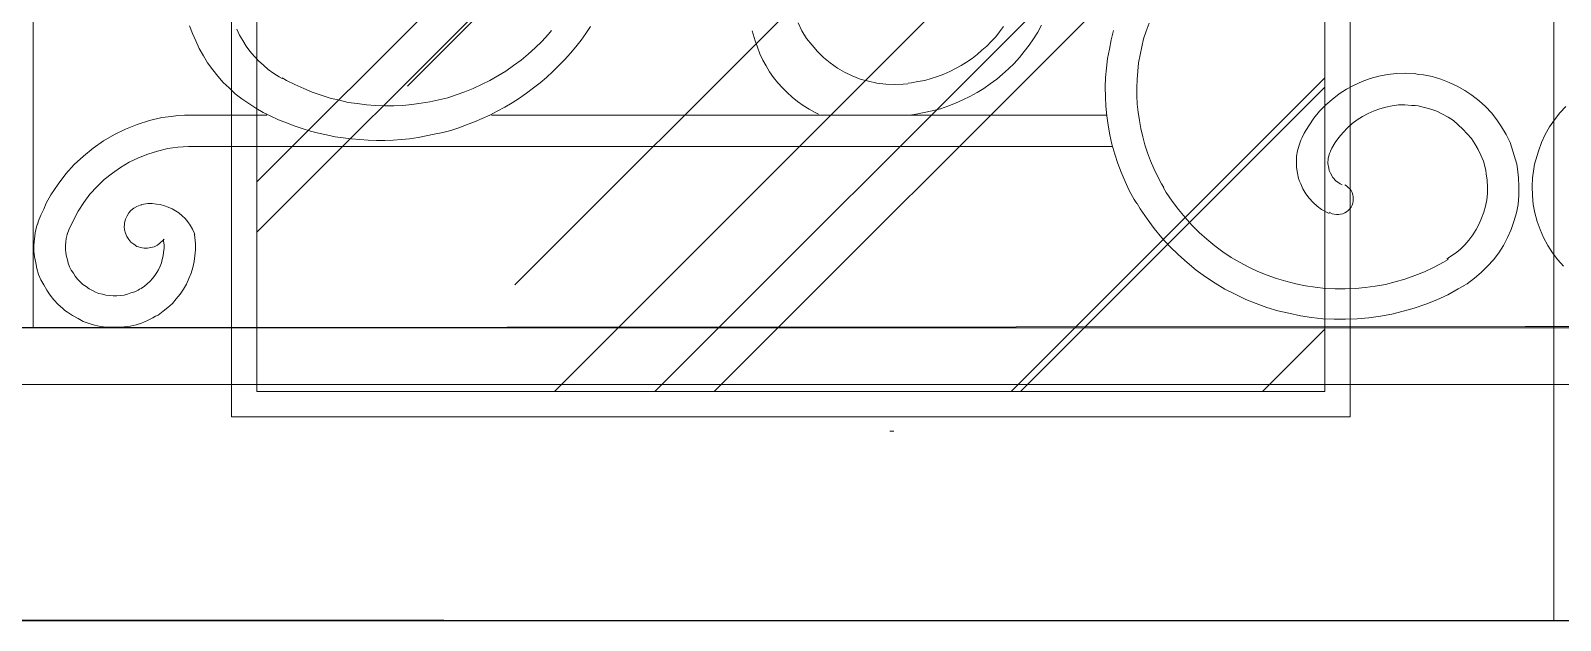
# Model space of a CAD drawing. Header units: millimetres. Extents: x -9564 to 494436, y -140371 to 4257.
# Drawn here: x 129635 to 130236, y -9649 to -9417 of the extents above; entities that cross this region are included whole.
import ezdxf

# ---------------------------------------------------------------- set-up
doc = ezdxf.new("R2010")
doc.units = ezdxf.units.MM
doc.header["$MEASUREMENT"] = 0
doc.linetypes.add('HIDDEN2', pattern=[0.1875, 0.125, -0.0625])
doc.linetypes.add('SLD-Solid', pattern=[0])
for name, color, linetype, lineweight in [('0.05', 252, 'Continuous', 5), ('09-Arsiran', 8, 'Continuous', 5), ('AS', 8, 'HIDDEN2', 5), ('DOOR OPENING', 4, 'SLD-Solid', 5)]:
    doc.layers.add(name, color=color, linetype=linetype, lineweight=lineweight)

# ---------------------------------------------------------------- blocks, each defined once
blk = doc.blocks.new('j1')
at = {"layer": '09-Arsiran'}
h = blk.add_hatch(dxfattribs=at)
h.set_pattern_fill('AR-RROOF', color=256, scale=0.005, angle=45)
h.set_pattern_definition([(45, (0.02591, 0), (0.107763073, 0.287368196), [1.905, -0.254, 0.635, -0.127]), (45, (0.10044, 0.16434), (-0.20923997, 0.029634845), [0.381, -0.04191, 0.762, -0.09525]), (45, (-0.005524, 0.12123), (0.406805602, 0.527141034), [1.016, -0.1778, 0.508, -0.127])])
h.paths.add_polyline_path([(343.988, 201.51922), (343.93007, 201.51922), (343.5702, 201.51922), (343.5702, 200.72589), (343.988, 200.72589)])
h.paths.add_polyline_path([(343.5702, 199.91256), (343.988, 199.91256), (343.988, 200.70589), (343.5702, 200.70589)])
h.paths.add_polyline_path([(343.5702, 199.89256), (343.5702, 199.04853), (343.93007, 199.04853), (343.988, 199.04853), (343.988, 199.89256)])
h.paths.add_polyline_path([(342.9704, 199.04853), (343.22033, 199.04853), (343.3902, 199.04853), (343.3902, 199.89256), (343.22033, 199.89256), (342.9704, 199.89256)])
h.paths.add_polyline_path([(343.3902, 200.70589), (343.22033, 200.70589), (342.9704, 200.70589), (342.9704, 199.91256), (343.22033, 199.91256), (343.3902, 199.91256)])
h.paths.add_polyline_path([(342.9704, 200.72589), (343.22033, 200.72589), (343.3902, 200.72589), (343.3902, 201.51922), (343.22033, 201.51922), (342.9704, 201.51922)])
at = {"layer": 'DOOR OPENING'}
blk.add_line((343.4802, 201.60922), (343.4802, 198.95853), dxfattribs=at)
for points in [[(342.9604, 201.52922), (342.9604, 199.03853), (343.4002, 199.03853), (343.4002, 201.52922)], [(343.3902, 200.70589), (343.3902, 199.04853), (343.22033, 199.04853), (342.9704, 199.04853), (342.9704, 200.70589), (343.22033, 200.70589)]]:
    blk.add_lwpolyline(points, close=True, dxfattribs=at)
blk = doc.blocks.new('DRHRH')
at = {"layer": '0.05'}
for p, q in [((672.788, -35.3462), (672.788, -30.7508)), ((673.6124, -33.7534), (673.628, -33.7935)), ((673.628, -33.7935), (673.646, -33.8338)), ((673.8627, -33.7712), (673.876, -33.8025)), ((673.876, -33.8025), (673.8939, -33.8315)), ((675.4712, -33.836), (675.5069, -33.798)), ((675.5069, -33.798), (675.5225, -33.7779)), ((675.6789, -33.8292), (675.7035, -33.7935)), ((675.7035, -33.7935), (675.7281, -33.7578)), ((676.5815, -33.7801), (676.5859, -33.798)), ((676.5859, -33.798), (676.5972, -33.8338)), ((676.8227, -33.7377), (676.8429, -33.7801)), ((676.8429, -33.7801), (676.8674, -33.8204)), ((677.866, -33.8114), (677.8861, -33.7847)), ((677.8861, -33.7847), (677.9063, -33.7578)), ((678.0648, -33.8225), (678.0873, -33.7868)), ((678.0873, -33.7868), (678.1073, -33.7511)), ((678.4871, -33.7779), (678.4737, -33.8271)), ((678.6591, -33.7824), (678.6457, -33.8225)), ((678.6748, -33.74), (678.6591, -33.7824)), ((673.646, -33.8338), (673.6638, -33.874)), ((673.6638, -33.874), (673.6861, -33.9119)), ((673.8939, -33.8315), (673.9118, -33.8605)), ((673.9118, -33.8605), (673.9318, -33.8874)), ((673.9318, -33.8874), (673.9543, -33.9142)), ((675.3996, -33.903), (675.4354, -33.8695)), ((675.4354, -33.8695), (675.4712, -33.836)), ((675.6231, -33.8985), (675.6499, -33.8651)), ((675.6499, -33.8651), (675.6789, -33.8292)), ((676.5972, -33.8338), (676.6083, -33.8672)), ((676.6083, -33.8672), (676.6217, -33.9008)), ((676.8674, -33.8204), (676.8965, -33.8561)), ((676.8965, -33.8561), (676.9255, -33.8897)), ((676.9255, -33.8897), (676.9567, -33.9208)), ((677.7677, -33.9052), (677.7923, -33.8829)), ((677.7923, -33.8829), (677.8191, -33.8605)), ((677.8191, -33.8605), (677.8414, -33.836)), ((677.8414, -33.836), (677.866, -33.8114)), ((677.9911, -33.9208), (678.0157, -33.8897)), ((678.0157, -33.8897), (678.0425, -33.8561)), ((678.0425, -33.8561), (678.0648, -33.8225)), ((678.4648, -33.8762), (678.4558, -33.9254)), ((678.4737, -33.8271), (678.4648, -33.8762)), ((678.6368, -33.8651), (678.6278, -33.9075)), ((678.6457, -33.8225), (678.6368, -33.8651)), ((673.6861, -33.9119), (673.7084, -33.9499)), ((673.7084, -33.9499), (673.7353, -33.9857)), ((673.9543, -33.9142), (673.9766, -33.9388)), ((673.9766, -33.9388), (674.0034, -33.9611)), ((674.0034, -33.9611), (674.028, -33.9834)), ((675.2812, -33.9924), (675.3215, -33.9634)), ((675.3215, -33.9634), (675.3617, -33.9342)), ((675.3617, -33.9342), (675.3996, -33.903)), ((675.5292, -33.9947), (675.5605, -33.9634)), ((675.5605, -33.9634), (675.5918, -33.9321)), ((675.5918, -33.9321), (675.6231, -33.8985)), ((676.6217, -33.9008), (676.6373, -33.9342)), ((676.6373, -33.9342), (676.6552, -33.9655)), ((676.6552, -33.9655), (676.673, -33.9968)), ((676.9567, -33.9208), (676.9926, -33.9499)), ((676.9926, -33.9499), (677.0305, -33.9767)), ((677.6538, -33.9789), (677.6828, -33.9634)), ((677.6828, -33.9634), (677.7119, -33.9455)), ((677.7119, -33.9455), (677.741, -33.9254)), ((677.741, -33.9254), (677.7677, -33.9052)), ((677.9331, -33.9812), (677.9621, -33.9521)), ((677.9621, -33.9521), (677.9911, -33.9208)), ((678.4558, -33.9254), (678.4491, -33.9767)), ((678.619, -33.9499), (678.6144, -33.9924)), ((678.6278, -33.9075), (678.619, -33.9499)), ((673.7353, -33.9857), (673.7621, -34.0192)), ((673.7621, -34.0192), (673.7911, -34.0527)), ((673.7911, -34.0527), (673.8224, -34.0817)), ((674.028, -33.9834), (674.057, -34.0058)), ((674.057, -34.0058), (674.086, -34.0237)), ((674.086, -34.0237), (674.1017, -34.0325)), ((674.1017, -34.0281), (674.124, -34.0415)), ((674.124, -34.0415), (674.1687, -34.0638)), ((675.1539, -34.0638), (675.1964, -34.0415)), ((675.1964, -34.0415), (675.2388, -34.0169)), ((675.2388, -34.0169), (675.2812, -33.9924)), ((675.4622, -34.0549), (675.4958, -34.0259)), ((675.4958, -34.0259), (675.5292, -33.9947)), ((676.673, -33.9968), (676.6932, -34.0259)), ((676.6932, -34.0259), (676.7155, -34.0549)), ((677.0305, -33.9767), (677.0684, -33.9991)), ((677.0684, -33.9991), (677.1087, -34.0169)), ((677.1087, -34.0169), (677.1512, -34.0348)), ((677.1512, -34.0348), (677.1936, -34.0459)), ((677.1936, -34.0459), (677.2383, -34.0571)), ((677.4214, -34.0549), (677.455, -34.0482)), ((677.455, -34.0482), (677.4907, -34.0415)), ((677.4907, -34.0415), (677.5243, -34.0325)), ((677.5243, -34.0325), (677.5577, -34.0214)), ((677.5577, -34.0214), (677.5913, -34.008)), ((677.5913, -34.008), (677.6226, -33.9947)), ((677.6226, -33.9947), (677.6538, -33.9789)), ((677.837, -34.0594), (677.8705, -34.0348)), ((677.8705, -34.0348), (677.9018, -34.008)), ((677.9018, -34.008), (677.9331, -33.9812)), ((678.4447, -34.0259), (678.4424, -34.0772)), ((678.4491, -33.9767), (678.4447, -34.0259)), ((678.6122, -34.0371), (678.61, -34.0795)), ((678.6144, -33.9924), (678.6122, -34.0371)), ((679.7985, -34.0482), (679.7561, -34.0661)), ((679.8409, -34.0325), (679.7985, -34.0482)), ((679.8856, -34.0192), (679.8409, -34.0325)), ((679.9325, -34.0102), (679.8856, -34.0192)), ((679.9795, -34.0058), (679.9325, -34.0102)), ((680.0263, -34.0035), (679.9795, -34.0058)), ((680.0733, -34.0058), (680.0263, -34.0035)), ((680.0979, -34.0102), (680.0733, -34.0058)), ((680.1225, -34.0125), (680.0979, -34.0102)), ((680.167, -34.0214), (680.1225, -34.0125)), ((680.214, -34.0348), (680.167, -34.0214)), ((680.2565, -34.0527), (680.214, -34.0348)), ((680.2989, -34.0728), (680.2565, -34.0527)), ((673.8224, -34.0817), (673.8537, -34.113)), ((673.8537, -34.113), (673.8894, -34.1398)), ((674.1687, -34.0638), (674.2156, -34.0839)), ((674.2156, -34.0839), (674.2603, -34.1041)), ((674.2603, -34.1041), (674.3073, -34.1197)), ((674.3073, -34.1197), (674.3541, -34.1354)), ((674.9282, -34.1442), (674.9752, -34.1331)), ((674.9752, -34.1331), (675.0198, -34.1175)), ((675.0198, -34.1175), (675.0645, -34.1018)), ((675.0645, -34.1018), (675.1092, -34.0839)), ((675.1092, -34.0839), (675.1539, -34.0638)), ((675.3528, -34.1354), (675.3728, -34.1219)), ((675.3728, -34.1219), (675.3908, -34.1085)), ((675.3908, -34.1085), (675.4265, -34.0817)), ((675.4265, -34.0817), (675.4622, -34.0549)), ((676.7155, -34.0549), (676.74, -34.0817)), ((676.74, -34.0817), (676.7646, -34.1064)), ((676.7646, -34.1064), (676.7915, -34.1309)), ((676.7915, -34.1309), (676.8205, -34.1532)), ((677.2383, -34.0571), (677.2852, -34.0617)), ((677.2852, -34.0617), (677.3299, -34.0638)), ((677.3299, -34.0638), (677.3769, -34.0617)), ((677.3769, -34.0617), (677.4014, -34.0594)), ((677.4036, -34.0571), (677.4214, -34.0549)), ((677.6918, -34.1442), (677.7297, -34.1264)), ((677.7297, -34.1264), (677.7677, -34.1064)), ((677.7677, -34.1064), (677.8035, -34.0839)), ((677.8035, -34.0839), (677.837, -34.0594)), ((678.4424, -34.0772), (678.4447, -34.1287)), ((678.4447, -34.1287), (678.447, -34.1778)), ((678.61, -34.0795), (678.61, -34.1219)), ((678.61, -34.1219), (678.6122, -34.1667)), ((679.6779, -34.113), (679.6399, -34.1421)), ((679.7158, -34.0884), (679.6779, -34.113)), ((679.7561, -34.0661), (679.7158, -34.0884)), ((680.3392, -34.0951), (680.2989, -34.0728)), ((680.3772, -34.1197), (680.3392, -34.0951)), ((680.415, -34.1488), (680.3772, -34.1197)), ((673.8894, -34.1398), (673.9251, -34.1644)), ((673.9251, -34.1644), (673.9631, -34.1889)), ((673.9631, -34.1889), (674.0011, -34.2114)), ((674.0011, -34.2114), (674.0213, -34.2202)), ((674.3541, -34.1354), (674.4033, -34.1465)), ((674.4033, -34.1465), (674.4502, -34.1577)), ((674.4502, -34.1577), (674.4971, -34.1644)), ((674.4971, -34.1644), (674.5462, -34.1711)), ((674.5462, -34.1711), (674.5931, -34.1734)), ((674.5931, -34.1734), (674.6424, -34.1755)), ((674.6424, -34.1755), (674.6915, -34.1755)), ((674.6915, -34.1755), (674.7384, -34.1734)), ((674.7384, -34.1734), (674.7852, -34.1688)), ((674.7852, -34.1688), (674.8344, -34.1621)), ((674.8344, -34.1621), (674.8814, -34.1555)), ((674.8814, -34.1555), (674.9282, -34.1442)), ((675.1964, -34.2247), (675.2365, -34.2046)), ((675.2365, -34.2046), (675.2768, -34.1822)), ((675.2768, -34.1822), (675.3148, -34.1599)), ((675.3148, -34.1599), (675.3528, -34.1354)), ((676.8205, -34.1532), (676.8496, -34.1734)), ((676.8496, -34.1734), (676.8809, -34.1934)), ((676.8809, -34.1934), (676.9122, -34.2114)), ((676.9122, -34.2114), (676.93, -34.2202)), ((677.446, -34.2202), (677.4884, -34.2114)), ((677.4884, -34.2114), (677.531, -34.2024)), ((677.531, -34.2024), (677.5734, -34.1912)), ((677.5734, -34.1912), (677.6136, -34.1778)), ((677.6136, -34.1778), (677.6538, -34.1621)), ((677.6538, -34.1621), (677.6918, -34.1442)), ((678.447, -34.1778), (678.4514, -34.2292)), ((678.6122, -34.1667), (678.6167, -34.2091)), ((678.6167, -34.2091), (678.6234, -34.2538)), ((679.5729, -34.2046), (679.5438, -34.2404)), ((679.6063, -34.1711), (679.5729, -34.2046)), ((679.6399, -34.1421), (679.6063, -34.1711)), ((679.8611, -34.2024), (679.8298, -34.2158)), ((679.8923, -34.1912), (679.8611, -34.2024)), ((679.9236, -34.1822), (679.8923, -34.1912)), ((679.9571, -34.1755), (679.9236, -34.1822)), ((679.9906, -34.1711), (679.9571, -34.1755)), ((680.0242, -34.1711), (679.9906, -34.1711)), ((680.0599, -34.1734), (680.0242, -34.1711)), ((680.0778, -34.1734), (680.0599, -34.1734)), ((680.0933, -34.1755), (680.0778, -34.1734)), ((680.1269, -34.1845), (680.0933, -34.1755)), ((680.1605, -34.1934), (680.1269, -34.1845)), ((680.1917, -34.2046), (680.1605, -34.1934)), ((680.2229, -34.2202), (680.1917, -34.2046)), ((680.4486, -34.1801), (680.415, -34.1488)), ((680.4799, -34.2135), (680.4486, -34.1801)), ((680.5089, -34.2492), (680.4799, -34.2135)), ((680.8417, -34.2135), (680.8127, -34.2492)), ((680.873, -34.1801), (680.8417, -34.2135)), ((673.3376, -34.2738), (673.2751, -34.2984)), ((673.4024, -34.2538), (673.3376, -34.2738)), ((673.4672, -34.2381), (673.4024, -34.2538)), ((673.5186, -34.2314), (673.4672, -34.2381)), ((673.5521, -34.2269), (673.5186, -34.2314)), ((673.5856, -34.2247), (673.5521, -34.2269)), ((673.6214, -34.2247), (673.5856, -34.2247)), ((674.0213, -34.2247), (673.6191, -34.2247)), ((673.637, -34.2247), (673.6214, -34.2247)), ((674.019, -34.2202), (674.0391, -34.2292)), ((674.0391, -34.2292), (674.0816, -34.2492)), ((674.0816, -34.2492), (674.124, -34.2649)), ((674.124, -34.2649), (674.1643, -34.2805)), ((674.1643, -34.2805), (674.2067, -34.2962)), ((674.9908, -34.3051), (675.0332, -34.2918)), ((675.0332, -34.2918), (675.0735, -34.2761)), ((675.0735, -34.2761), (675.1159, -34.2605)), ((675.1159, -34.2605), (675.1561, -34.2425)), ((675.1561, -34.2425), (675.1964, -34.2247)), ((678.4491, -34.2247), (675.2054, -34.2247)), ((677.4237, -34.2225), (677.446, -34.2202)), ((678.4514, -34.2292), (678.4581, -34.2784)), ((678.4581, -34.2784), (678.467, -34.3297)), ((678.6234, -34.2538), (678.6301, -34.2962)), ((679.5171, -34.2805), (679.4925, -34.3208)), ((679.5438, -34.2404), (679.5171, -34.2805)), ((679.7203, -34.2918), (679.6979, -34.3164)), ((679.7449, -34.2694), (679.7203, -34.2918)), ((679.7716, -34.2492), (679.7449, -34.2694)), ((679.8008, -34.2314), (679.7716, -34.2492)), ((679.8298, -34.2158), (679.8008, -34.2314)), ((680.252, -34.2359), (680.2229, -34.2202)), ((680.281, -34.2538), (680.252, -34.2359)), ((680.3056, -34.2761), (680.281, -34.2538)), ((680.3302, -34.2984), (680.3056, -34.2761)), ((680.5335, -34.2872), (680.5089, -34.2492)), ((680.558, -34.3275), (680.5335, -34.2872)), ((680.7859, -34.2872), (680.7636, -34.3275)), ((680.8127, -34.2492), (680.7859, -34.2872)), ((673.1589, -34.3609), (673.1053, -34.3989)), ((673.217, -34.3275), (673.1589, -34.3609)), ((673.2751, -34.2984), (673.217, -34.3275)), ((674.2067, -34.2962), (674.2514, -34.3096)), ((674.2514, -34.3096), (674.2938, -34.3208)), ((674.2938, -34.3208), (674.3363, -34.3297)), ((674.3363, -34.3297), (674.381, -34.3386)), ((674.381, -34.3386), (674.4234, -34.3454)), ((674.4234, -34.3454), (674.4681, -34.3498)), ((674.4681, -34.3498), (674.5105, -34.3542)), ((674.5105, -34.3542), (674.5552, -34.3565)), ((674.5552, -34.3565), (674.5998, -34.3588)), ((674.5998, -34.3588), (674.6424, -34.3588)), ((674.6424, -34.3588), (674.687, -34.3565)), ((674.687, -34.3565), (674.7317, -34.3542)), ((674.7317, -34.3542), (674.7741, -34.3498)), ((674.7741, -34.3498), (674.8188, -34.3431)), ((674.8188, -34.3431), (674.8612, -34.3342)), ((674.8612, -34.3342), (674.9037, -34.3252)), ((674.9037, -34.3252), (674.9484, -34.3164)), ((674.9484, -34.3164), (674.9908, -34.3051)), ((678.467, -34.3297), (678.4781, -34.3788)), ((678.6301, -34.2962), (678.6412, -34.3386)), ((678.6412, -34.3386), (678.6524, -34.3811)), ((679.4745, -34.3565), (679.4656, -34.3834)), ((679.4812, -34.3431), (679.4745, -34.3565)), ((679.4925, -34.3208), (679.4812, -34.3431)), ((679.6555, -34.3699), (679.6376, -34.3989)), ((679.6756, -34.3431), (679.6555, -34.3699)), ((679.6979, -34.3164), (679.6756, -34.3431)), ((680.3526, -34.3229), (680.3302, -34.2984)), ((680.3749, -34.3476), (680.3526, -34.3229)), ((680.3927, -34.3766), (680.3749, -34.3476)), ((680.5782, -34.3699), (680.558, -34.3275)), ((680.5939, -34.4146), (680.5782, -34.3699)), ((680.7435, -34.3699), (680.7279, -34.4146)), ((680.7636, -34.3275), (680.7435, -34.3699)), ((673.0539, -34.4414), (673.0047, -34.4861)), ((673.1053, -34.3989), (673.0539, -34.4414)), ((673.3443, -34.4504), (673.2952, -34.4726)), ((673.3934, -34.4302), (673.3443, -34.4504)), ((673.4449, -34.4146), (673.3934, -34.4302)), ((673.4984, -34.4012), (673.4449, -34.4146)), ((673.5521, -34.3945), (673.4984, -34.4012)), ((673.608, -34.3901), (673.5521, -34.3945)), ((673.6347, -34.3901), (673.608, -34.3901)), ((678.4804, -34.3901), (673.6191, -34.3901)), ((678.4781, -34.3788), (678.4938, -34.4302)), ((678.4938, -34.4302), (678.5094, -34.4794)), ((678.6524, -34.3811), (678.6658, -34.4235)), ((678.6658, -34.4235), (678.6815, -34.4659)), ((679.4566, -34.4124), (679.4522, -34.4414)), ((679.4522, -34.4414), (679.4522, -34.4705)), ((679.4656, -34.3834), (679.4566, -34.4124)), ((679.6198, -34.4526), (679.6175, -34.4794)), ((679.6265, -34.4281), (679.6198, -34.4526)), ((679.6309, -34.4168), (679.6265, -34.4281)), ((679.6376, -34.3989), (679.6309, -34.4146)), ((680.4106, -34.4056), (680.3927, -34.3766)), ((680.424, -34.4369), (680.4106, -34.4056)), ((680.4375, -34.4682), (680.424, -34.4369)), ((680.6072, -34.4615), (680.5939, -34.4146)), ((680.7279, -34.4146), (680.7144, -34.4615)), ((672.96, -34.5352), (672.9199, -34.5889)), ((673.0047, -34.4861), (672.96, -34.5352)), ((673.2059, -34.5308), (673.1634, -34.5642)), ((673.2483, -34.5018), (673.2059, -34.5308)), ((673.2952, -34.4726), (673.2483, -34.5018)), ((678.5094, -34.4794), (678.5274, -34.5264)), ((678.5274, -34.5264), (678.5474, -34.5755)), ((678.6815, -34.4659), (678.6994, -34.5062)), ((678.6994, -34.5062), (678.7194, -34.5464)), ((679.4522, -34.4705), (679.4522, -34.5018)), ((679.4522, -34.5018), (679.4566, -34.5308)), ((679.4566, -34.5308), (679.4634, -34.5598)), ((679.6175, -34.4794), (679.6221, -34.5039)), ((679.6221, -34.5039), (679.6242, -34.5174)), ((679.6242, -34.5174), (679.6309, -34.5308)), ((679.6309, -34.5308), (679.6443, -34.5531)), ((680.4463, -34.5018), (680.4375, -34.4682)), ((680.4509, -34.5174), (680.4463, -34.5018)), ((680.453, -34.5352), (680.4509, -34.5174)), ((680.4576, -34.5688), (680.453, -34.5352)), ((680.6139, -34.4838), (680.6072, -34.4615)), ((680.6184, -34.5085), (680.6139, -34.4838)), ((680.6229, -34.5554), (680.6184, -34.5085)), ((680.7033, -34.5085), (680.6966, -34.5554)), ((680.7077, -34.4838), (680.7033, -34.5085)), ((680.7144, -34.4615), (680.7077, -34.4838)), ((672.9199, -34.5889), (672.8819, -34.6446)), ((673.1254, -34.6022), (673.0874, -34.6425)), ((673.1634, -34.5642), (673.1254, -34.6022)), ((678.5474, -34.5755), (678.5698, -34.6224)), ((678.7194, -34.5464), (678.7395, -34.5866)), ((678.7395, -34.5866), (678.753, -34.6068)), ((678.7507, -34.6089), (678.7641, -34.6335)), ((679.4634, -34.5598), (679.4679, -34.5732)), ((679.4679, -34.5732), (679.4745, -34.5866)), ((679.4745, -34.5866), (679.4858, -34.6135)), ((679.4858, -34.6135), (679.5014, -34.6402)), ((679.6443, -34.5531), (679.6599, -34.5709)), ((679.6599, -34.5709), (679.6823, -34.5866)), ((679.6823, -34.5866), (679.6935, -34.5934)), ((679.7158, -34.5978), (679.7069, -34.5934)), ((679.7248, -34.6068), (679.7158, -34.5978)), ((679.7338, -34.6135), (679.7248, -34.6068)), ((679.7403, -34.6224), (679.7338, -34.6135)), ((680.4597, -34.6045), (680.4576, -34.5688)), ((680.4597, -34.6381), (680.4597, -34.6045)), ((680.625, -34.6022), (680.6229, -34.5554)), ((680.625, -34.6492), (680.625, -34.6022)), ((680.6966, -34.5554), (680.6943, -34.6022)), ((680.6943, -34.6022), (680.6966, -34.6492)), ((672.8573, -34.6894), (672.8439, -34.7206)), ((672.8819, -34.6446), (672.8573, -34.6894)), ((673.0562, -34.6849), (673.0249, -34.7318)), ((673.0874, -34.6425), (673.0562, -34.6849)), ((673.3711, -34.6939), (673.36, -34.6961)), ((673.3934, -34.6916), (673.3711, -34.6939)), ((673.4159, -34.6916), (673.3934, -34.6916)), ((673.4381, -34.6939), (673.4159, -34.6916)), ((673.4583, -34.6961), (673.4381, -34.6939)), ((673.4806, -34.7028), (673.4583, -34.6961)), ((678.5698, -34.6224), (678.5965, -34.6693)), ((678.5965, -34.6693), (678.61, -34.6916)), ((678.6122, -34.6916), (678.6278, -34.7185)), ((678.7641, -34.6335), (678.7954, -34.6782)), ((678.7954, -34.6782), (678.8289, -34.7229)), ((679.5014, -34.6402), (679.5192, -34.6626)), ((679.5192, -34.6626), (679.5393, -34.6849)), ((679.5393, -34.6849), (679.5616, -34.7051)), ((679.7449, -34.6335), (679.7403, -34.6224)), ((679.7493, -34.6446), (679.7449, -34.6335)), ((679.7449, -34.7005), (679.7493, -34.6894)), ((679.7516, -34.6559), (679.7493, -34.6446)), ((679.7493, -34.6894), (679.7516, -34.6782)), ((679.7516, -34.6671), (679.7516, -34.6559)), ((679.7516, -34.6782), (679.7516, -34.6671)), ((680.4486, -34.7051), (680.4553, -34.6715)), ((680.4553, -34.6715), (680.4597, -34.6381)), ((680.6117, -34.7408), (680.6206, -34.6961)), ((680.6206, -34.6961), (680.625, -34.6492)), ((680.6966, -34.6492), (680.701, -34.6961)), ((680.701, -34.6961), (680.71, -34.7408)), ((672.8283, -34.7519), (672.8172, -34.7832)), ((672.8439, -34.7206), (672.8283, -34.7519)), ((673.0003, -34.7788), (672.9757, -34.8302)), ((673.0249, -34.7318), (673.0003, -34.7788)), ((673.2751, -34.7743), (673.2706, -34.7922)), ((673.284, -34.7564), (673.2751, -34.7743)), ((673.293, -34.7408), (673.284, -34.7564)), ((673.3041, -34.7274), (673.293, -34.7408)), ((673.3197, -34.7162), (673.3041, -34.7274)), ((673.3354, -34.7072), (673.3197, -34.7162)), ((673.3533, -34.7005), (673.3354, -34.7072)), ((673.3622, -34.6983), (673.3533, -34.7005)), ((673.5007, -34.7095), (673.4806, -34.7028)), ((673.5209, -34.7185), (673.5007, -34.7095)), ((673.5387, -34.7296), (673.5209, -34.7185)), ((673.5566, -34.7408), (673.5387, -34.7296)), ((673.5744, -34.7564), (673.5566, -34.7408)), ((673.5901, -34.7698), (673.5744, -34.7564)), ((673.6034, -34.7876), (673.5901, -34.7698)), ((678.6278, -34.7185), (678.6637, -34.7721)), ((678.6637, -34.7721), (678.7015, -34.8235)), ((678.8289, -34.7229), (678.8647, -34.7653)), ((678.8647, -34.7653), (678.9004, -34.8055)), ((679.5616, -34.7051), (679.5841, -34.7229)), ((679.5841, -34.7229), (679.6108, -34.7363)), ((679.6108, -34.7363), (679.6242, -34.7431)), ((679.6242, -34.7363), (679.6399, -34.7452)), ((679.6399, -34.7452), (679.6511, -34.7475)), ((679.6511, -34.7475), (679.6622, -34.7498)), ((679.6622, -34.7498), (679.6733, -34.7498)), ((679.6733, -34.7498), (679.6845, -34.7475)), ((679.6845, -34.7475), (679.6958, -34.7452)), ((679.6958, -34.7452), (679.7069, -34.7408)), ((679.7069, -34.7408), (679.7158, -34.7341)), ((679.7158, -34.7341), (679.7248, -34.7274)), ((679.7248, -34.7274), (679.7338, -34.7185)), ((679.7338, -34.7185), (679.7403, -34.7095)), ((679.7403, -34.7095), (679.7449, -34.7005)), ((680.415, -34.7989), (680.4285, -34.7676)), ((680.4285, -34.7676), (680.4396, -34.7363)), ((680.4396, -34.7363), (680.4486, -34.7051)), ((680.5983, -34.7855), (680.6117, -34.7408)), ((680.71, -34.7408), (680.7212, -34.7855)), ((672.7992, -34.8458), (672.7947, -34.8771)), ((672.8059, -34.8145), (672.7992, -34.8458)), ((672.8104, -34.7989), (672.8059, -34.8145)), ((672.8172, -34.7832), (672.8104, -34.8011)), ((672.9667, -34.8548), (672.9623, -34.8748)), ((672.9757, -34.8302), (672.9667, -34.8548)), ((672.969, -34.8458), (672.9667, -34.8548)), ((673.2706, -34.8033), (673.2684, -34.8122)), ((673.2684, -34.8122), (673.2706, -34.8302)), ((673.2706, -34.7922), (673.2706, -34.8033)), ((673.2706, -34.8302), (673.2751, -34.8481)), ((673.2751, -34.8481), (673.2817, -34.8659)), ((673.6169, -34.8055), (673.6034, -34.7876)), ((673.628, -34.8256), (673.6169, -34.8055)), ((673.637, -34.8458), (673.628, -34.8256)), ((673.6414, -34.8569), (673.637, -34.8458)), ((673.6414, -34.8703), (673.6393, -34.8548)), ((678.7015, -34.8235), (678.7418, -34.8726)), ((678.9004, -34.8055), (678.9384, -34.8435)), ((678.9384, -34.8435), (678.9786, -34.8793)), ((680.3615, -34.8838), (680.3816, -34.8569)), ((680.3816, -34.8569), (680.3995, -34.8279)), ((680.3995, -34.8279), (680.415, -34.7989)), ((680.5647, -34.8703), (680.5849, -34.8279)), ((680.5849, -34.8279), (680.5983, -34.7855)), ((680.7212, -34.7855), (680.7367, -34.8279)), ((680.7367, -34.8279), (680.7547, -34.8703)), ((672.7947, -34.8771), (672.7926, -34.9106)), ((672.7926, -34.9106), (672.7926, -34.9418)), ((672.96, -34.8926), (672.9579, -34.9128)), ((672.9579, -34.9128), (672.9579, -34.9329)), ((672.9579, -34.9329), (672.96, -34.9508)), ((672.9623, -34.8748), (672.96, -34.8926)), ((673.2817, -34.8659), (673.293, -34.8815)), ((673.293, -34.8815), (673.3041, -34.8949)), ((673.3041, -34.8949), (673.3197, -34.9061)), ((673.3197, -34.9061), (673.3354, -34.9172)), ((673.3354, -34.9172), (673.3443, -34.9195)), ((673.3443, -34.9195), (673.3533, -34.9239)), ((673.3533, -34.9239), (673.3734, -34.9262)), ((673.3734, -34.9262), (673.3913, -34.9262)), ((673.3913, -34.9262), (673.4091, -34.9239)), ((673.4091, -34.9239), (673.427, -34.9195)), ((673.427, -34.9195), (673.4449, -34.9106)), ((673.4449, -34.9106), (673.4583, -34.8993)), ((673.4583, -34.8993), (673.4717, -34.8859)), ((673.4717, -34.8859), (673.4784, -34.8793)), ((673.4761, -34.8905), (673.4761, -34.8793)), ((673.4784, -34.9083), (673.4761, -34.8905)), ((673.4761, -34.9485), (673.4784, -34.9285)), ((673.4784, -34.9285), (673.4784, -34.9083)), ((673.6437, -34.9039), (673.6414, -34.8703)), ((673.6414, -34.9663), (673.6437, -34.9352)), ((673.6437, -34.9352), (673.6437, -34.9039)), ((678.7418, -34.8726), (678.7842, -34.9172)), ((678.7842, -34.9172), (678.8289, -34.9619)), ((678.9786, -34.8793), (679.0211, -34.9151)), ((679.0211, -34.9151), (679.0635, -34.9463)), ((680.29, -34.953), (680.3146, -34.9329)), ((680.3146, -34.9329), (680.3392, -34.9083)), ((680.3392, -34.9083), (680.3615, -34.8838)), ((680.52, -34.9508), (680.5446, -34.9128)), ((680.5446, -34.9128), (680.5647, -34.8703)), ((680.7547, -34.8703), (680.777, -34.9128)), ((680.777, -34.9128), (680.8016, -34.9508)), ((672.7926, -34.9418), (672.7947, -34.9731)), ((672.7947, -34.9731), (672.8015, -35.0043)), ((672.8015, -35.0043), (672.8082, -35.0335)), ((672.96, -34.9508), (672.9646, -34.9709)), ((672.9646, -34.9709), (672.969, -34.9888)), ((672.969, -34.9888), (672.9735, -35.0066)), ((672.9735, -35.0066), (672.9802, -35.0245)), ((673.4583, -35.0222), (673.465, -35.0043)), ((673.465, -35.0043), (673.4694, -34.9865)), ((673.4694, -34.9865), (673.4739, -34.9663)), ((673.4739, -34.9663), (673.4761, -34.9485)), ((673.6303, -35.0289), (673.637, -34.9976)), ((673.637, -34.9976), (673.6414, -34.9663)), ((678.8289, -34.9619), (678.8758, -35.0022)), ((678.8758, -35.0022), (678.9228, -35.0423)), ((679.0635, -34.9463), (679.1082, -34.9753)), ((679.1082, -34.9753), (679.1551, -35.0022)), ((679.1551, -35.0022), (679.1998, -35.0268)), ((680.1783, -35.0268), (680.2275, -34.9999)), ((680.2275, -34.9999), (680.252, -34.9865)), ((680.2453, -34.9843), (680.2609, -34.9731)), ((680.2609, -34.9731), (680.29, -34.953)), ((680.4597, -35.0222), (680.491, -34.9888)), ((680.491, -34.9888), (680.52, -34.9508)), ((680.8016, -34.9508), (680.8306, -34.9888)), ((680.8306, -34.9888), (680.8597, -35.0222)), ((672.8082, -35.0335), (672.8172, -35.0648)), ((672.8172, -35.0648), (672.8283, -35.0938)), ((672.8283, -35.0938), (672.8439, -35.1206)), ((672.9802, -35.0245), (672.9892, -35.0423)), ((672.9892, -35.0423), (673.0003, -35.058)), ((673.0003, -35.058), (673.0092, -35.0736)), ((673.0092, -35.0736), (673.0226, -35.0893)), ((673.0226, -35.0893), (673.036, -35.1049)), ((673.389, -35.1139), (673.4047, -35.1005)), ((673.4047, -35.1005), (673.418, -35.087)), ((673.418, -35.087), (673.4293, -35.0715)), ((673.4293, -35.0715), (673.4404, -35.0558)), ((673.4404, -35.0558), (673.4493, -35.0402)), ((673.4493, -35.0402), (673.4583, -35.0222)), ((673.5968, -35.1161), (673.6101, -35.087)), ((673.6101, -35.087), (673.6214, -35.058)), ((673.6214, -35.058), (673.6303, -35.0289)), ((678.9228, -35.0423), (678.9719, -35.0781)), ((678.9719, -35.0781), (679.0232, -35.1116)), ((679.1998, -35.0268), (679.2489, -35.0491)), ((679.2489, -35.0491), (679.2981, -35.0692)), ((679.2981, -35.0692), (679.3472, -35.087)), ((679.3472, -35.087), (679.3964, -35.1005)), ((679.3964, -35.1005), (679.4478, -35.1139)), ((679.9728, -35.1049), (680.0242, -35.0893)), ((680.0242, -35.0893), (680.0755, -35.0715)), ((680.0755, -35.0715), (680.1269, -35.0513)), ((680.1269, -35.0513), (680.1783, -35.0268)), ((680.3526, -35.1139), (680.3905, -35.0848)), ((680.3905, -35.0848), (680.4263, -35.0558)), ((680.4263, -35.0558), (680.4597, -35.0222)), ((672.8439, -35.1206), (672.8596, -35.1473)), ((672.8596, -35.1473), (672.8774, -35.1742)), ((672.8774, -35.1742), (672.8976, -35.1988)), ((673.036, -35.1049), (673.0494, -35.1183)), ((673.0494, -35.1183), (673.0584, -35.1228)), ((673.0584, -35.1228), (673.0673, -35.1295)), ((673.0673, -35.1295), (673.083, -35.1406)), ((673.083, -35.1406), (673.1009, -35.1496)), ((673.1009, -35.1496), (673.1164, -35.1585)), ((673.1164, -35.1585), (673.1343, -35.1652)), ((673.1343, -35.1652), (673.1544, -35.1698)), ((673.1544, -35.1698), (673.1723, -35.1742)), ((673.1723, -35.1742), (673.1924, -35.1765)), ((673.1924, -35.1765), (673.2103, -35.1786)), ((673.2103, -35.1786), (673.2304, -35.1786)), ((673.2304, -35.1786), (673.2483, -35.1765)), ((673.2483, -35.1765), (673.2684, -35.1742)), ((673.2684, -35.1742), (673.2863, -35.1698)), ((673.2863, -35.1698), (673.3041, -35.163)), ((673.3041, -35.163), (673.3243, -35.1563)), ((673.3243, -35.1563), (673.3421, -35.1473)), ((673.3421, -35.1473), (673.3489, -35.1429)), ((673.3489, -35.1429), (673.3577, -35.1385)), ((673.3577, -35.1385), (673.3756, -35.1272)), ((673.3756, -35.1272), (673.389, -35.1139)), ((673.5431, -35.1943), (673.5633, -35.1698)), ((673.5633, -35.1698), (673.5811, -35.1429)), ((673.5811, -35.1429), (673.5968, -35.1161)), ((679.0232, -35.1116), (679.0747, -35.1429)), ((679.0747, -35.1429), (679.1282, -35.1698)), ((679.1282, -35.1698), (679.1841, -35.1965)), ((679.4478, -35.1139), (679.4991, -35.125)), ((679.4991, -35.125), (679.5505, -35.1318)), ((679.5505, -35.1318), (679.6041, -35.1385)), ((679.6041, -35.1385), (679.6555, -35.1406)), ((679.6555, -35.1406), (679.7092, -35.1406)), ((679.7092, -35.1406), (679.7628, -35.1385)), ((679.7628, -35.1385), (679.8142, -35.1339)), ((679.8142, -35.1339), (679.8678, -35.1272)), ((679.8678, -35.1272), (679.9213, -35.1183)), ((679.9213, -35.1183), (679.9728, -35.1049)), ((680.1917, -35.1988), (680.2498, -35.1719)), ((680.2498, -35.1719), (680.3056, -35.1406)), ((680.3056, -35.1406), (680.3346, -35.125)), ((680.3325, -35.125), (680.3526, -35.1139)), ((672.8976, -35.1988), (672.9199, -35.2233)), ((672.9199, -35.2233), (672.9422, -35.2435)), ((672.9422, -35.2435), (672.9556, -35.2546)), ((672.9556, -35.2546), (672.969, -35.2635)), ((673.4471, -35.2792), (673.4739, -35.259)), ((673.4739, -35.259), (673.4984, -35.2389)), ((673.4984, -35.2389), (673.523, -35.2189)), ((673.523, -35.2189), (673.5431, -35.1943)), ((679.1841, -35.1965), (679.2399, -35.2189)), ((679.2399, -35.2189), (679.2958, -35.2389)), ((679.2958, -35.2389), (679.3539, -35.2569)), ((679.3539, -35.2569), (679.4121, -35.2702)), ((679.9549, -35.2748), (680.0152, -35.259)), ((680.0152, -35.259), (680.0733, -35.2435)), ((680.0733, -35.2435), (680.1336, -35.2211)), ((680.1336, -35.2211), (680.1917, -35.1988)), ((680.6586, -35.3395), (669.8973, -35.3462)), ((672.969, -35.2635), (672.9959, -35.2815)), ((672.9959, -35.2815), (673.0249, -35.297)), ((673.0249, -35.297), (673.0517, -35.3127)), ((673.0517, -35.3127), (673.083, -35.3239)), ((673.083, -35.3239), (673.112, -35.3328)), ((673.112, -35.3328), (673.1433, -35.3395)), ((673.1433, -35.3395), (673.1746, -35.3439)), ((673.2371, -35.3439), (673.2684, -35.3418)), ((673.2684, -35.3418), (673.2997, -35.3373)), ((673.2997, -35.3373), (673.3309, -35.3306)), ((673.3309, -35.3306), (673.36, -35.3216)), ((673.36, -35.3216), (673.3913, -35.3082)), ((673.3913, -35.3082), (673.4203, -35.2948)), ((673.4203, -35.2948), (673.4337, -35.2859)), ((673.4337, -35.2859), (673.4471, -35.2792)), ((679.4121, -35.2702), (679.4723, -35.2836)), ((679.4723, -35.2836), (679.5304, -35.2926)), ((679.5304, -35.2926), (679.5908, -35.2993)), ((679.5908, -35.2993), (679.6511, -35.3015)), ((679.6511, -35.3015), (679.7113, -35.3015)), ((679.7113, -35.3015), (679.7716, -35.2993)), ((679.7716, -35.2993), (679.8342, -35.2948)), ((679.8342, -35.2948), (679.8946, -35.2859)), ((679.8946, -35.2859), (679.9549, -35.2748)), ((680.6586, -35.3395), (691.4245, -35.3462)), ((691.4245, -35.3462), (669.8973, -35.3462)), ((691.4245, -35.3462), (669.8973, -35.3462)), ((673.1746, -35.3439), (673.2059, -35.3439)), ((673.2059, -35.3439), (673.2371, -35.3439)), ((669.8973, -35.6456), (691.4245, -35.6456)), ((677.3076, -35.8913), (677.3276, -35.8913))]:
    blk.add_line(p, q, dxfattribs=at)

msp = doc.modelspace()

# ---------------------------------------------------------------- linework, layer by layer
for p, q in [((126915.5987, -9648.893, 0), (136544.2884, -9648.893, 0)), ((129234.5585, -9648.893, 0), (131234.5581, -9648.893, 0)), ((129797.1255, -9648.893, 0), (129302.9589, -9648.893, 0))]:
    msp.add_line(p, q)
at = {"layer": 'AS'}
msp.add_line((124807.3945, -9648.893, 0), (144621.1959, -9648.893, 0), dxfattribs=at)

# ---------------------------------------------------------------- block references
for name, p, xscale, yscale, zscale in [('j1', (-213246.6977, -208607.382), 999.9998119083025, 999.9998119083025, 999.9998119083025), ('DRHRH', (79491.0147, -6899.3887, 0), 74.53255562622827, 74.53255562622827, 74.53255562622827)]:
    msp.add_blockref(name, p, dxfattribs=dict(xscale=xscale, yscale=yscale, zscale=zscale))

doc.saveas('drawing.dxf')
